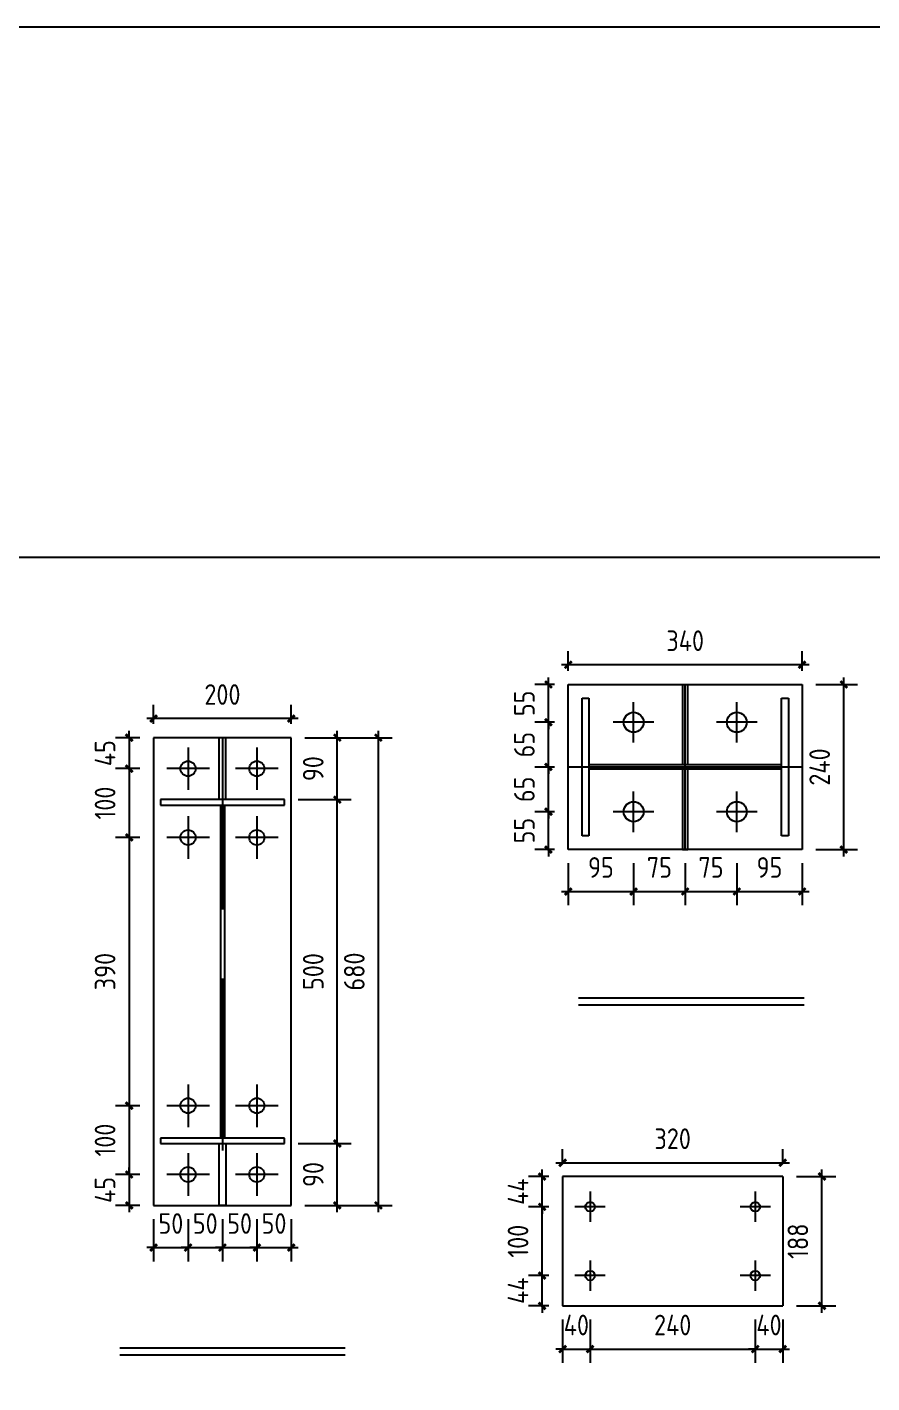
# Model space of a CAD drawing. Extents: x 102162 to 621267, y -39398 to 328893.
# Drawn here: x 288736 to 289964, y 319557 to 321528 of the extents above; entities that cross this region are included whole.
import ezdxf

# ---------------------------------------------------------------- set-up
doc = ezdxf.new("R2010")
doc.units = 0
doc.header["$LTSCALE"] = 1000
doc.header["$MEASUREMENT"] = 0
doc.linetypes.add('DASH', pattern=[0.35, 0.25, -0.1])
doc.linetypes.add('DOTE', pattern=[2.42, 2, -0.2, 0.02, -0.2])
doc.styles.get("Standard").update_dxf_attribs({"font": 'gbenor.shx', "bigfont": 'gbcbig.shx'})
doc.dimstyles.get("Standard").update_dxf_attribs({"dimscale": 100, "dimtxt": 3.5, "dimasz": 1, "dimexe": 2.5, "dimexo": 3, "dimgap": 1.5, "dimtad": 1, "dimdec": 0, "dimzin": 0, "dimdsep": 46, "dimtxsty": 'Standard', "dimblk": 'ARCHTICK', "dimcen": 0.09, "dimadec": 0, "dimazin": 0, "dimtfac": 1, "dimtdec": 0, "dimtix": 1, "dimtmove": 2, "dimatfit": 3, "dimfxl": 1, "dimtolj": 1, "dimtzin": 0, "dimarcsym": 0})

# ---------------------------------------------------------------- blocks, each defined once
blk = doc.blocks.new('_ArchTick')
at = {"color": 0, "linetype": 'ByBlock', "const_width": 0.4}
blk.add_lwpolyline([(-0.5, -0.5), (0.5, 0.5)], dxfattribs=at)
blk = doc.blocks.new('*D10169')
at = {"color": 3, "lineweight": -2}
for p, q in [((288884.6, 320495.1), (288884.6, 320505.1)), ((288900.2, 320495.1), (288864.6, 320495.1)), ((288884.6, 320495.1), (288884.6, 320450.1)), ((288900.2, 320450.1), (288864.6, 320450.1)), ((288884.6, 320450.1), (288884.6, 320440.1))]:
    blk.add_line(p, q, dxfattribs=at)
at = {"layer": 'Defpoints', "color": 0}
for p in [(288920.2, 320495.1), (288884.6, 320450.1), (288920.2, 320450.1)]:
    blk.add_point(p, dxfattribs=at)
at = {"color": 3, "lineweight": -2, "xscale": 10, "yscale": 10, "zscale": 10}
for p, rotation in [((288884.6, 320495.1), 270), ((288884.6, 320450.1), 90)]:
    blk.add_blockref('_ArchTick', p, dxfattribs=dict(at, rotation=rotation))
at = {"color": 0, "insert": (288849.6, 320472.6), "char_height": 30, "attachment_point": 5, "rotation": 90}
blk.add_mtext('\\A1;45', dxfattribs=at)
blk = doc.blocks.new('*D10067')
at = {"color": 3, "lineweight": -2}
for p, q in [((288900.2, 320450.1), (288864.6, 320450.1)), ((288884.6, 320460.1), (288884.6, 320340.1)), ((288900.2, 320350.1), (288864.6, 320350.1))]:
    blk.add_line(p, q, dxfattribs=at)
at = {"layer": 'Defpoints', "color": 0}
for p in [(288920.2, 320450.1), (288884.6, 320350.1), (288920.2, 320350.1)]:
    blk.add_point(p, dxfattribs=at)
at = {"color": 3, "lineweight": -2, "xscale": 10, "yscale": 10, "zscale": 10}
for p, rotation in [((288884.6, 320450.1), 90), ((288884.6, 320350.1), 270)]:
    blk.add_blockref('_ArchTick', p, dxfattribs=dict(at, rotation=rotation))
at = {"color": 0, "insert": (288849.6, 320400.1), "char_height": 30, "attachment_point": 5, "rotation": 90}
blk.add_mtext('\\A1;100', dxfattribs=at)
blk = doc.blocks.new('*D10068')
at = {"color": 3, "lineweight": -2}
for p, q in [((288900.2, 320350.1), (288864.6, 320350.1)), ((288884.6, 320360.1), (288884.6, 319950.1)), ((288900.2, 319960.1), (288864.6, 319960.1))]:
    blk.add_line(p, q, dxfattribs=at)
at = {"layer": 'Defpoints', "color": 0}
for p in [(288920.2, 320350.1), (288884.6, 319960.1), (288920.2, 319960.1)]:
    blk.add_point(p, dxfattribs=at)
at = {"color": 3, "lineweight": -2, "xscale": 10, "yscale": 10, "zscale": 10}
for p, rotation in [((288884.6, 320350.1), 90), ((288884.6, 319960.1), 270)]:
    blk.add_blockref('_ArchTick', p, dxfattribs=dict(at, rotation=rotation))
at = {"color": 0, "insert": (288849.6, 320155.1), "char_height": 30, "attachment_point": 5, "rotation": 90}
blk.add_mtext('\\A1;390', dxfattribs=at)
blk = doc.blocks.new('*D10069')
at = {"color": 3, "lineweight": -2}
for p, q in [((288900.2, 319960.1), (288864.6, 319960.1)), ((288884.6, 319970.1), (288884.6, 319850.1)), ((288900.2, 319860.1), (288864.6, 319860.1))]:
    blk.add_line(p, q, dxfattribs=at)
at = {"layer": 'Defpoints', "color": 0}
for p in [(288920.2, 319960.1), (288884.6, 319860.1), (288920.2, 319860.1)]:
    blk.add_point(p, dxfattribs=at)
at = {"color": 3, "lineweight": -2, "xscale": 10, "yscale": 10, "zscale": 10}
for p, rotation in [((288884.6, 319960.1), 90), ((288884.6, 319860.1), 270)]:
    blk.add_blockref('_ArchTick', p, dxfattribs=dict(at, rotation=rotation))
at = {"color": 0, "insert": (288849.6, 319910.1), "char_height": 30, "attachment_point": 5, "rotation": 90}
blk.add_mtext('\\A1;100', dxfattribs=at)
blk = doc.blocks.new('*D10070')
at = {"color": 3, "lineweight": -2}
for p, q in [((288900.2, 319860.1), (288864.6, 319860.1)), ((288884.6, 319860.1), (288884.6, 319870.1)), ((288884.6, 319860.1), (288884.6, 319815.1)), ((288900.2, 319815.1), (288864.6, 319815.1)), ((288884.6, 319815.1), (288884.6, 319805.1))]:
    blk.add_line(p, q, dxfattribs=at)
at = {"layer": 'Defpoints', "color": 0}
for p in [(288920.2, 319860.1), (288884.6, 319815.1), (288920.2, 319815.1)]:
    blk.add_point(p, dxfattribs=at)
at = {"color": 3, "lineweight": -2, "xscale": 10, "yscale": 10, "zscale": 10}
for p, rotation in [((288884.6, 319860.1), 270), ((288884.6, 319815.1), 90)]:
    blk.add_blockref('_ArchTick', p, dxfattribs=dict(at, rotation=rotation))
at = {"color": 0, "insert": (288849.6, 319837.6), "char_height": 30, "attachment_point": 5, "rotation": 90}
blk.add_mtext('\\A1;45', dxfattribs=at)
blk = doc.blocks.new('*D10071')
at = {"color": 3, "lineweight": -2}
for p, q in [((289187.2, 319805.1), (289187.2, 319915.1)), ((289130.2, 319905.1), (289207.2, 319905.1)), ((289140.2, 319815.1), (289207.2, 319815.1))]:
    blk.add_line(p, q, dxfattribs=at)
at = {"layer": 'Defpoints', "color": 0}
for p in [(289110.2, 319905.1), (289187.2, 319905.1), (289120.2, 319815.1)]:
    blk.add_point(p, dxfattribs=at)
at = {"color": 3, "lineweight": -2, "xscale": 10, "yscale": 10, "zscale": 10}
for p, rotation in [((289187.2, 319905.1), 90), ((289187.2, 319815.1), 270)]:
    blk.add_blockref('_ArchTick', p, dxfattribs=dict(at, rotation=rotation))
at = {"color": 0, "insert": (289152.2, 319860.1), "char_height": 30, "attachment_point": 5, "rotation": 90}
blk.add_mtext('\\A1;90', dxfattribs=at)
blk = doc.blocks.new('*D10170')
at = {"color": 3, "lineweight": -2}
for p, q in [((289187.2, 319895.1), (289187.2, 320415.1)), ((289130.2, 320405.1), (289207.2, 320405.1)), ((289130.2, 319905.1), (289207.2, 319905.1))]:
    blk.add_line(p, q, dxfattribs=at)
at = {"layer": 'Defpoints', "color": 0}
for p in [(289110.2, 320405.1), (289187.2, 320405.1), (289110.2, 319905.1)]:
    blk.add_point(p, dxfattribs=at)
at = {"color": 3, "lineweight": -2, "xscale": 10, "yscale": 10, "zscale": 10}
for p, rotation in [((289187.2, 320405.1), 90), ((289187.2, 319905.1), 270)]:
    blk.add_blockref('_ArchTick', p, dxfattribs=dict(at, rotation=rotation))
at = {"color": 0, "insert": (289152.2, 320155.1), "char_height": 30, "attachment_point": 5, "rotation": 90}
blk.add_mtext('\\A1;500', dxfattribs=at)
blk = doc.blocks.new('*D10171')
at = {"color": 3, "lineweight": -2}
for p, q in [((289187.2, 320395.1), (289187.2, 320505.1)), ((289140.2, 320495.1), (289207.2, 320495.1)), ((289130.2, 320405.1), (289207.2, 320405.1))]:
    blk.add_line(p, q, dxfattribs=at)
at = {"layer": 'Defpoints', "color": 0}
for p in [(289120.2, 320495.1), (289187.2, 320495.1), (289110.2, 320405.1)]:
    blk.add_point(p, dxfattribs=at)
at = {"color": 3, "lineweight": -2, "xscale": 10, "yscale": 10, "zscale": 10}
for p, rotation in [((289187.2, 320495.1), 90), ((289187.2, 320405.1), 270)]:
    blk.add_blockref('_ArchTick', p, dxfattribs=dict(at, rotation=rotation))
at = {"color": 0, "insert": (289152.2, 320450.1), "char_height": 30, "attachment_point": 5, "rotation": 90}
blk.add_mtext('\\A1;90', dxfattribs=at)
blk = doc.blocks.new('*D10172')
at = {"color": 3, "lineweight": -2}
for p, q in [((289246.9, 319805.1), (289246.9, 320505.1)), ((289140.2, 320495.1), (289266.9, 320495.1)), ((289140.2, 319815.1), (289266.9, 319815.1))]:
    blk.add_line(p, q, dxfattribs=at)
at = {"layer": 'Defpoints', "color": 0}
for p in [(289120.2, 320495.1), (289246.9, 320495.1), (289120.2, 319815.1)]:
    blk.add_point(p, dxfattribs=at)
at = {"color": 3, "lineweight": -2, "xscale": 10, "yscale": 10, "zscale": 10}
for p, rotation in [((289246.9, 320495.1), 90), ((289246.9, 319815.1), 270)]:
    blk.add_blockref('_ArchTick', p, dxfattribs=dict(at, rotation=rotation))
at = {"color": 0, "insert": (289211.9, 320155.1), "char_height": 30, "attachment_point": 5, "rotation": 90}
blk.add_mtext('\\A1;680', dxfattribs=at)
blk = doc.blocks.new('*D10173')
at = {"color": 3, "lineweight": -2}
for p, q in [((288920.2, 320515.1), (288920.2, 320542.9)), ((289120.2, 320515.1), (289120.2, 320542.9)), ((289130.2, 320522.9), (288910.2, 320522.9))]:
    blk.add_line(p, q, dxfattribs=at)
at = {"layer": 'Defpoints', "color": 0}
for p in [(288920.2, 320522.9), (288920.2, 320495.1), (289120.2, 320495.1)]:
    blk.add_point(p, dxfattribs=at)
at = {"color": 3, "lineweight": -2, "xscale": 10, "yscale": 10, "zscale": 10, "rotation": 180}
blk.add_blockref('_ArchTick', (288920.2, 320522.9), dxfattribs=at)
at = {"color": 3, "lineweight": -2, "xscale": 10, "yscale": 10, "zscale": 10}
blk.add_blockref('_ArchTick', (289120.2, 320522.9), dxfattribs=at)
at = {"color": 0, "insert": (289020.2, 320557.9), "char_height": 30, "attachment_point": 5}
blk.add_mtext('\\A1;200', dxfattribs=at)
blk = doc.blocks.new('*D10072')
at = {"color": 3, "lineweight": -2}
for p, q in [((288920.2, 319795.1), (288920.2, 319733.8)), ((288970.2, 319795.1), (288970.2, 319733.8)), ((288920.2, 319753.8), (288910.2, 319753.8)), ((288920.2, 319753.8), (288970.2, 319753.8)), ((288970.2, 319753.8), (288980.2, 319753.8))]:
    blk.add_line(p, q, dxfattribs=at)
at = {"layer": 'Defpoints', "color": 0}
for p in [(288920.2, 319815.1), (288970.2, 319815.1), (288970.2, 319753.8)]:
    blk.add_point(p, dxfattribs=at)
at = {"color": 3, "lineweight": -2, "xscale": 10, "yscale": 10, "zscale": 10}
blk.add_blockref('_ArchTick', (288920.2, 319753.8), dxfattribs=at)
at = {"color": 3, "lineweight": -2, "xscale": 10, "yscale": 10, "zscale": 10, "rotation": 180}
blk.add_blockref('_ArchTick', (288970.2, 319753.8), dxfattribs=at)
at = {"color": 0, "insert": (288945.2, 319788.8), "char_height": 30, "attachment_point": 5}
blk.add_mtext('\\A1;50', dxfattribs=at)
blk = doc.blocks.new('*D10073')
at = {"color": 3, "lineweight": -2}
for p, q in [((288970.2, 319795.1), (288970.2, 319733.8)), ((289020.2, 319795.1), (289020.2, 319733.8)), ((288970.2, 319753.8), (288960.2, 319753.8)), ((288970.2, 319753.8), (289020.2, 319753.8)), ((289020.2, 319753.8), (289030.2, 319753.8))]:
    blk.add_line(p, q, dxfattribs=at)
at = {"layer": 'Defpoints', "color": 0}
for p in [(288970.2, 319815.1), (289020.2, 319815.1), (289020.2, 319753.8)]:
    blk.add_point(p, dxfattribs=at)
at = {"color": 3, "lineweight": -2, "xscale": 10, "yscale": 10, "zscale": 10}
blk.add_blockref('_ArchTick', (288970.2, 319753.8), dxfattribs=at)
at = {"color": 3, "lineweight": -2, "xscale": 10, "yscale": 10, "zscale": 10, "rotation": 180}
blk.add_blockref('_ArchTick', (289020.2, 319753.8), dxfattribs=at)
at = {"color": 0, "insert": (288995.2, 319788.8), "char_height": 30, "attachment_point": 5}
blk.add_mtext('\\A1;50', dxfattribs=at)
blk = doc.blocks.new('*D10074')
at = {"color": 3, "lineweight": -2}
for p, q in [((289020.2, 319795.1), (289020.2, 319733.8)), ((289070.2, 319795.1), (289070.2, 319733.8)), ((289020.2, 319753.8), (289010.2, 319753.8)), ((289020.2, 319753.8), (289070.2, 319753.8)), ((289070.2, 319753.8), (289080.2, 319753.8))]:
    blk.add_line(p, q, dxfattribs=at)
at = {"layer": 'Defpoints', "color": 0}
for p in [(289020.2, 319815.1), (289070.2, 319815.1), (289070.2, 319753.8)]:
    blk.add_point(p, dxfattribs=at)
at = {"color": 3, "lineweight": -2, "xscale": 10, "yscale": 10, "zscale": 10}
blk.add_blockref('_ArchTick', (289020.2, 319753.8), dxfattribs=at)
at = {"color": 3, "lineweight": -2, "xscale": 10, "yscale": 10, "zscale": 10, "rotation": 180}
blk.add_blockref('_ArchTick', (289070.2, 319753.8), dxfattribs=at)
at = {"color": 0, "insert": (289045.2, 319788.8), "char_height": 30, "attachment_point": 5}
blk.add_mtext('\\A1;50', dxfattribs=at)
blk = doc.blocks.new('*D10075')
at = {"color": 3, "lineweight": -2}
for p, q in [((289070.2, 319795.1), (289070.2, 319733.8)), ((289120.2, 319795.1), (289120.2, 319733.8)), ((289070.2, 319753.8), (289060.2, 319753.8)), ((289070.2, 319753.8), (289120.2, 319753.8)), ((289120.2, 319753.8), (289130.2, 319753.8))]:
    blk.add_line(p, q, dxfattribs=at)
at = {"layer": 'Defpoints', "color": 0}
for p in [(289070.2, 319815.1), (289120.2, 319815.1), (289120.2, 319753.8)]:
    blk.add_point(p, dxfattribs=at)
at = {"color": 3, "lineweight": -2, "xscale": 10, "yscale": 10, "zscale": 10}
blk.add_blockref('_ArchTick', (289070.2, 319753.8), dxfattribs=at)
at = {"color": 3, "lineweight": -2, "xscale": 10, "yscale": 10, "zscale": 10, "rotation": 180}
blk.add_blockref('_ArchTick', (289120.2, 319753.8), dxfattribs=at)
at = {"color": 0, "insert": (289095.2, 319788.8), "char_height": 30, "attachment_point": 5}
blk.add_mtext('\\A1;50', dxfattribs=at)
blk = doc.blocks.new('*D10174')
at = {"color": 3, "lineweight": -2}
for p, q in [((289522.9, 320312.5), (289522.9, 320251.5)), ((289617.9, 320312.5), (289617.9, 320251.5)), ((289512.9, 320271.5), (289627.9, 320271.5))]:
    blk.add_line(p, q, dxfattribs=at)
at = {"layer": 'Defpoints', "color": 0}
for p in [(289522.9, 320332.5), (289617.9, 320332.5), (289617.9, 320271.5)]:
    blk.add_point(p, dxfattribs=at)
at = {"color": 3, "lineweight": -2, "xscale": 10, "yscale": 10, "zscale": 10, "rotation": 180}
blk.add_blockref('_ArchTick', (289522.9, 320271.5), dxfattribs=at)
at = {"color": 3, "lineweight": -2, "xscale": 10, "yscale": 10, "zscale": 10}
blk.add_blockref('_ArchTick', (289617.9, 320271.5), dxfattribs=at)
at = {"color": 0, "insert": (289570.4, 320306.5), "char_height": 30, "attachment_point": 5}
blk.add_mtext('\\A1;95', dxfattribs=at)
blk = doc.blocks.new('*D10175')
at = {"color": 3, "lineweight": -2}
for p, q in [((289617.9, 320312.5), (289617.9, 320251.5)), ((289692.9, 320312.5), (289692.9, 320251.5)), ((289607.9, 320271.5), (289702.9, 320271.5))]:
    blk.add_line(p, q, dxfattribs=at)
at = {"layer": 'Defpoints', "color": 0}
for p in [(289617.9, 320332.5), (289692.9, 320332.5), (289692.9, 320271.5)]:
    blk.add_point(p, dxfattribs=at)
at = {"color": 3, "lineweight": -2, "xscale": 10, "yscale": 10, "zscale": 10, "rotation": 180}
blk.add_blockref('_ArchTick', (289617.9, 320271.5), dxfattribs=at)
at = {"color": 3, "lineweight": -2, "xscale": 10, "yscale": 10, "zscale": 10}
blk.add_blockref('_ArchTick', (289692.9, 320271.5), dxfattribs=at)
at = {"color": 0, "insert": (289655.4, 320306.5), "char_height": 30, "attachment_point": 5}
blk.add_mtext('\\A1;75', dxfattribs=at)
blk = doc.blocks.new('*D10176')
at = {"color": 3, "lineweight": -2}
for p, q in [((289692.9, 320312.5), (289692.9, 320251.5)), ((289767.9, 320312.5), (289767.9, 320251.5)), ((289682.9, 320271.5), (289777.9, 320271.5))]:
    blk.add_line(p, q, dxfattribs=at)
at = {"layer": 'Defpoints', "color": 0}
for p in [(289692.9, 320332.5), (289767.9, 320332.5), (289767.9, 320271.5)]:
    blk.add_point(p, dxfattribs=at)
at = {"color": 3, "lineweight": -2, "xscale": 10, "yscale": 10, "zscale": 10, "rotation": 180}
blk.add_blockref('_ArchTick', (289692.9, 320271.5), dxfattribs=at)
at = {"color": 3, "lineweight": -2, "xscale": 10, "yscale": 10, "zscale": 10}
blk.add_blockref('_ArchTick', (289767.9, 320271.5), dxfattribs=at)
at = {"color": 0, "insert": (289730.4, 320306.5), "char_height": 30, "attachment_point": 5}
blk.add_mtext('\\A1;75', dxfattribs=at)
blk = doc.blocks.new('*D10177')
at = {"color": 3, "lineweight": -2}
for p, q in [((289767.9, 320312.5), (289767.9, 320251.5)), ((289862.9, 320312.5), (289862.9, 320251.5)), ((289757.9, 320271.5), (289872.9, 320271.5))]:
    blk.add_line(p, q, dxfattribs=at)
at = {"layer": 'Defpoints', "color": 0}
for p in [(289767.9, 320332.5), (289862.9, 320332.5), (289862.9, 320271.5)]:
    blk.add_point(p, dxfattribs=at)
at = {"color": 3, "lineweight": -2, "xscale": 10, "yscale": 10, "zscale": 10, "rotation": 180}
blk.add_blockref('_ArchTick', (289767.9, 320271.5), dxfattribs=at)
at = {"color": 3, "lineweight": -2, "xscale": 10, "yscale": 10, "zscale": 10}
blk.add_blockref('_ArchTick', (289862.9, 320271.5), dxfattribs=at)
at = {"color": 0, "insert": (289815.4, 320306.5), "char_height": 30, "attachment_point": 5}
blk.add_mtext('\\A1;95', dxfattribs=at)
blk = doc.blocks.new('*D10076')
at = {"color": 3, "lineweight": -2}
for p, q in [((289502.9, 320387.5), (289474.1, 320387.5)), ((289494.1, 320387.5), (289494.1, 320397.5)), ((289494.1, 320332.5), (289494.1, 320387.5)), ((289502.9, 320332.5), (289474.1, 320332.5)), ((289494.1, 320332.5), (289494.1, 320322.5))]:
    blk.add_line(p, q, dxfattribs=at)
at = {"layer": 'Defpoints', "color": 0}
for p in [(289494.1, 320387.5), (289522.9, 320387.5), (289522.9, 320332.5)]:
    blk.add_point(p, dxfattribs=at)
at = {"color": 3, "lineweight": -2, "xscale": 10, "yscale": 10, "zscale": 10}
for p, rotation in [((289494.1, 320387.5), 270), ((289494.1, 320332.5), 90)]:
    blk.add_blockref('_ArchTick', p, dxfattribs=dict(at, rotation=rotation))
at = {"color": 0, "insert": (289459.1, 320360), "char_height": 30, "attachment_point": 5, "rotation": 90}
blk.add_mtext('\\A1;55', dxfattribs=at)
blk = doc.blocks.new('*D10178')
at = {"color": 3, "lineweight": -2}
for p, q in [((289502.9, 320452.5), (289474.1, 320452.5)), ((289494.1, 320452.5), (289494.1, 320462.5)), ((289494.1, 320387.5), (289494.1, 320452.5)), ((289502.9, 320387.5), (289474.1, 320387.5)), ((289494.1, 320387.5), (289494.1, 320377.5))]:
    blk.add_line(p, q, dxfattribs=at)
at = {"layer": 'Defpoints', "color": 0}
for p in [(289494.1, 320452.5), (289522.9, 320452.5), (289522.9, 320387.5)]:
    blk.add_point(p, dxfattribs=at)
at = {"color": 3, "lineweight": -2, "xscale": 10, "yscale": 10, "zscale": 10}
for p, rotation in [((289494.1, 320452.5), 270), ((289494.1, 320387.5), 90)]:
    blk.add_blockref('_ArchTick', p, dxfattribs=dict(at, rotation=rotation))
at = {"color": 0, "insert": (289459.1, 320420), "char_height": 30, "attachment_point": 5, "rotation": 90}
blk.add_mtext('\\A1;65', dxfattribs=at)
blk = doc.blocks.new('*D10179')
at = {"color": 3, "lineweight": -2}
for p, q in [((289494.1, 320517.5), (289494.1, 320527.5)), ((289502.9, 320517.5), (289474.1, 320517.5)), ((289494.1, 320452.5), (289494.1, 320517.5)), ((289502.9, 320452.5), (289474.1, 320452.5)), ((289494.1, 320452.5), (289494.1, 320442.5))]:
    blk.add_line(p, q, dxfattribs=at)
at = {"layer": 'Defpoints', "color": 0}
for p in [(289494.1, 320517.5), (289522.9, 320517.5), (289522.9, 320452.5)]:
    blk.add_point(p, dxfattribs=at)
at = {"color": 3, "lineweight": -2, "xscale": 10, "yscale": 10, "zscale": 10}
for p, rotation in [((289494.1, 320517.5), 270), ((289494.1, 320452.5), 90)]:
    blk.add_blockref('_ArchTick', p, dxfattribs=dict(at, rotation=rotation))
at = {"color": 0, "insert": (289459.1, 320485), "char_height": 30, "attachment_point": 5, "rotation": 90}
blk.add_mtext('\\A1;65', dxfattribs=at)
blk = doc.blocks.new('*D10180')
at = {"color": 3, "lineweight": -2}
for p, q in [((289502.9, 320572.5), (289474.1, 320572.5)), ((289494.1, 320572.5), (289494.1, 320582.5)), ((289494.1, 320517.5), (289494.1, 320572.5)), ((289502.9, 320517.5), (289474.1, 320517.5)), ((289494.1, 320517.5), (289494.1, 320507.5))]:
    blk.add_line(p, q, dxfattribs=at)
at = {"layer": 'Defpoints', "color": 0}
for p in [(289494.1, 320572.5), (289522.9, 320572.5), (289522.9, 320517.5)]:
    blk.add_point(p, dxfattribs=at)
at = {"color": 3, "lineweight": -2, "xscale": 10, "yscale": 10, "zscale": 10}
for p, rotation in [((289494.1, 320572.5), 270), ((289494.1, 320517.5), 90)]:
    blk.add_blockref('_ArchTick', p, dxfattribs=dict(at, rotation=rotation))
at = {"color": 0, "insert": (289459.1, 320545), "char_height": 30, "attachment_point": 5, "rotation": 90}
blk.add_mtext('\\A1;55', dxfattribs=at)
blk = doc.blocks.new('*D10181')
at = {"color": 3, "lineweight": -2}
for p, q in [((289522.9, 320592.5), (289522.9, 320621.1)), ((289862.9, 320592.5), (289862.9, 320621.1)), ((289872.9, 320601.1), (289512.9, 320601.1))]:
    blk.add_line(p, q, dxfattribs=at)
at = {"layer": 'Defpoints', "color": 0}
for p in [(289522.9, 320601.1), (289522.9, 320572.5), (289862.9, 320572.5)]:
    blk.add_point(p, dxfattribs=at)
at = {"color": 3, "lineweight": -2, "xscale": 10, "yscale": 10, "zscale": 10, "rotation": 180}
blk.add_blockref('_ArchTick', (289522.9, 320601.1), dxfattribs=at)
at = {"color": 3, "lineweight": -2, "xscale": 10, "yscale": 10, "zscale": 10}
blk.add_blockref('_ArchTick', (289862.9, 320601.1), dxfattribs=at)
at = {"color": 0, "insert": (289692.9, 320636.1), "char_height": 30, "attachment_point": 5}
blk.add_mtext('\\A1;340', dxfattribs=at)
blk = doc.blocks.new('*D10182')
at = {"color": 3, "lineweight": -2}
for p, q in [((289882.9, 320572.5), (289943.4, 320572.5)), ((289923.4, 320322.5), (289923.4, 320582.5)), ((289882.9, 320332.5), (289943.4, 320332.5))]:
    blk.add_line(p, q, dxfattribs=at)
at = {"layer": 'Defpoints', "color": 0}
for p in [(289862.9, 320572.5), (289923.4, 320572.5), (289862.9, 320332.5)]:
    blk.add_point(p, dxfattribs=at)
at = {"color": 3, "lineweight": -2, "xscale": 10, "yscale": 10, "zscale": 10}
for p, rotation in [((289923.4, 320572.5), 90), ((289923.4, 320332.5), 270)]:
    blk.add_blockref('_ArchTick', p, dxfattribs=dict(at, rotation=rotation))
at = {"color": 0, "insert": (289888.4, 320452.5), "char_height": 30, "attachment_point": 5, "rotation": 90}
blk.add_mtext('\\A1;240', dxfattribs=at)
blk = doc.blocks.new('*D10104')
at = {"color": 3, "lineweight": -2}
for p, q in [((289514.7, 319649.1), (289514.7, 319586.2)), ((289554.7, 319649.1), (289554.7, 319586.2)), ((289514.7, 319606.2), (289504.7, 319606.2)), ((289514.7, 319606.2), (289554.7, 319606.2)), ((289554.7, 319606.2), (289564.7, 319606.2))]:
    blk.add_line(p, q, dxfattribs=at)
at = {"layer": 'Defpoints', "color": 0}
for p in [(289514.7, 319669.1), (289554.7, 319669.1), (289554.7, 319606.2)]:
    blk.add_point(p, dxfattribs=at)
at = {"color": 3, "lineweight": -2, "xscale": 10, "yscale": 10, "zscale": 10}
blk.add_blockref('_ArchTick', (289514.7, 319606.2), dxfattribs=at)
at = {"color": 3, "lineweight": -2, "xscale": 10, "yscale": 10, "zscale": 10, "rotation": 180}
blk.add_blockref('_ArchTick', (289554.7, 319606.2), dxfattribs=at)
at = {"color": 0, "insert": (289534.7, 319641.2), "char_height": 30, "attachment_point": 5}
blk.add_mtext('\\A1;40', dxfattribs=at)
blk = doc.blocks.new('*D9992')
at = {"color": 3, "lineweight": -2}
for p, q in [((289554.7, 319649.1), (289554.7, 319586.2)), ((289794.7, 319649.1), (289794.7, 319586.2)), ((289544.7, 319606.2), (289804.7, 319606.2))]:
    blk.add_line(p, q, dxfattribs=at)
at = {"layer": 'Defpoints', "color": 0}
for p in [(289554.7, 319669.1), (289794.7, 319669.1), (289794.7, 319606.2)]:
    blk.add_point(p, dxfattribs=at)
at = {"color": 3, "lineweight": -2, "xscale": 10, "yscale": 10, "zscale": 10, "rotation": 180}
blk.add_blockref('_ArchTick', (289554.7, 319606.2), dxfattribs=at)
at = {"color": 3, "lineweight": -2, "xscale": 10, "yscale": 10, "zscale": 10}
blk.add_blockref('_ArchTick', (289794.7, 319606.2), dxfattribs=at)
at = {"color": 0, "insert": (289674.7, 319641.2), "char_height": 30, "attachment_point": 5}
blk.add_mtext('\\A1;240', dxfattribs=at)
blk = doc.blocks.new('*D10105')
at = {"color": 3, "lineweight": -2}
for p, q in [((289794.7, 319649.1), (289794.7, 319586.2)), ((289834.7, 319649.1), (289834.7, 319586.2)), ((289794.7, 319606.2), (289784.7, 319606.2)), ((289794.7, 319606.2), (289834.7, 319606.2)), ((289834.7, 319606.2), (289844.7, 319606.2))]:
    blk.add_line(p, q, dxfattribs=at)
at = {"layer": 'Defpoints', "color": 0}
for p in [(289794.7, 319669.1), (289834.7, 319669.1), (289834.7, 319606.2)]:
    blk.add_point(p, dxfattribs=at)
at = {"color": 3, "lineweight": -2, "xscale": 10, "yscale": 10, "zscale": 10}
blk.add_blockref('_ArchTick', (289794.7, 319606.2), dxfattribs=at)
at = {"color": 3, "lineweight": -2, "xscale": 10, "yscale": 10, "zscale": 10, "rotation": 180}
blk.add_blockref('_ArchTick', (289834.7, 319606.2), dxfattribs=at)
at = {"color": 0, "insert": (289814.7, 319641.2), "char_height": 30, "attachment_point": 5}
blk.add_mtext('\\A1;40', dxfattribs=at)
blk = doc.blocks.new('*D9993')
at = {"color": 3, "lineweight": -2}
for p, q in [((289484.9, 319713.1), (289484.9, 319723.1)), ((289494.7, 319713.1), (289464.9, 319713.1)), ((289484.9, 319669.1), (289484.9, 319713.1)), ((289494.7, 319669.1), (289464.9, 319669.1)), ((289484.9, 319669.1), (289484.9, 319659.1))]:
    blk.add_line(p, q, dxfattribs=at)
at = {"layer": 'Defpoints', "color": 0}
for p in [(289484.9, 319713.1), (289514.7, 319713.1), (289514.7, 319669.1)]:
    blk.add_point(p, dxfattribs=at)
at = {"color": 3, "lineweight": -2, "xscale": 10, "yscale": 10, "zscale": 10}
for p, rotation in [((289484.9, 319713.1), 270), ((289484.9, 319669.1), 90)]:
    blk.add_blockref('_ArchTick', p, dxfattribs=dict(at, rotation=rotation))
at = {"color": 0, "insert": (289449.9, 319691.1), "char_height": 30, "attachment_point": 5, "rotation": 90}
blk.add_mtext('\\A1;44', dxfattribs=at)
blk = doc.blocks.new('*D9994')
at = {"color": 3, "lineweight": -2}
for p, q in [((289484.9, 319703.1), (289484.9, 319823.1)), ((289494.7, 319813.1), (289464.9, 319813.1)), ((289494.7, 319713.1), (289464.9, 319713.1))]:
    blk.add_line(p, q, dxfattribs=at)
at = {"layer": 'Defpoints', "color": 0}
for p in [(289484.9, 319813.1), (289514.7, 319813.1), (289514.7, 319713.1)]:
    blk.add_point(p, dxfattribs=at)
at = {"color": 3, "lineweight": -2, "xscale": 10, "yscale": 10, "zscale": 10}
for p, rotation in [((289484.9, 319813.1), 90), ((289484.9, 319713.1), 270)]:
    blk.add_blockref('_ArchTick', p, dxfattribs=dict(at, rotation=rotation))
at = {"color": 0, "insert": (289449.9, 319763.1), "char_height": 30, "attachment_point": 5, "rotation": 90}
blk.add_mtext('\\A1;100', dxfattribs=at)
blk = doc.blocks.new('*D10106')
at = {"color": 3, "lineweight": -2}
for p, q in [((289494.7, 319857.1), (289464.9, 319857.1)), ((289484.9, 319857.1), (289484.9, 319867.1)), ((289484.9, 319813.1), (289484.9, 319857.1)), ((289494.7, 319813.1), (289464.9, 319813.1)), ((289484.9, 319813.1), (289484.9, 319803.1))]:
    blk.add_line(p, q, dxfattribs=at)
at = {"layer": 'Defpoints', "color": 0}
for p in [(289484.9, 319857.1), (289514.7, 319857.1), (289514.7, 319813.1)]:
    blk.add_point(p, dxfattribs=at)
at = {"color": 3, "lineweight": -2, "xscale": 10, "yscale": 10, "zscale": 10}
for p, rotation in [((289484.9, 319857.1), 270), ((289484.9, 319813.1), 90)]:
    blk.add_blockref('_ArchTick', p, dxfattribs=dict(at, rotation=rotation))
at = {"color": 0, "insert": (289449.9, 319835.1), "char_height": 30, "attachment_point": 5, "rotation": 90}
blk.add_mtext('\\A1;44', dxfattribs=at)
blk = doc.blocks.new('*D10107')
at = {"color": 3, "lineweight": -2}
for p, q in [((289514.7, 319877.1), (289514.7, 319897.1)), ((289834.7, 319877.1), (289834.7, 319897.1)), ((289504.7, 319877.1), (289844.7, 319877.1))]:
    blk.add_line(p, q, dxfattribs=at)
at = {"layer": 'Defpoints', "color": 0}
for p in [(289834.7, 319877.1), (289514.7, 319857.1), (289834.7, 319857.1)]:
    blk.add_point(p, dxfattribs=at)
at = {"color": 3, "lineweight": -2, "xscale": 10, "yscale": 10, "zscale": 10, "rotation": 180}
blk.add_blockref('_ArchTick', (289514.7, 319877.1), dxfattribs=at)
at = {"color": 3, "lineweight": -2, "xscale": 10, "yscale": 10, "zscale": 10}
blk.add_blockref('_ArchTick', (289834.7, 319877.1), dxfattribs=at)
at = {"color": 0, "insert": (289674.7, 319912.1), "char_height": 30, "attachment_point": 5}
blk.add_mtext('\\A1;320', dxfattribs=at)
blk = doc.blocks.new('*D10108')
at = {"color": 3, "lineweight": -2}
for p, q in [((289854.7, 319857.1), (289911.7, 319857.1)), ((289891.7, 319659.1), (289891.7, 319867.1)), ((289854.7, 319669.1), (289911.7, 319669.1))]:
    blk.add_line(p, q, dxfattribs=at)
at = {"layer": 'Defpoints', "color": 0}
for p in [(289834.7, 319857.1), (289891.7, 319857.1), (289834.7, 319669.1)]:
    blk.add_point(p, dxfattribs=at)
at = {"color": 3, "lineweight": -2, "xscale": 10, "yscale": 10, "zscale": 10}
for p, rotation in [((289891.7, 319857.1), 90), ((289891.7, 319669.1), 270)]:
    blk.add_blockref('_ArchTick', p, dxfattribs=dict(at, rotation=rotation))
at = {"color": 0, "insert": (289856.7, 319763.1), "char_height": 30, "attachment_point": 5, "rotation": 90}
blk.add_mtext('\\A1;188', dxfattribs=at)

msp = doc.modelspace()

# ---------------------------------------------------------------- linework, layer by layer
for p, q in [((289522.9, 320572.5), (289862.9, 320572.5)), ((289522.9, 320332.5), (289522.9, 320572.5)), ((289862.9, 320572.5), (289862.9, 320332.5)), ((289617.9, 320488), (289617.9, 320547)), ((289767.9, 320488), (289767.9, 320547)), ((289647.4, 320517.5), (289588.4, 320517.5)), ((289797.4, 320517.5), (289738.4, 320517.5)), ((288920.2, 320495.1), (288920.2, 319815.1)), ((289120.2, 320495.1), (288920.2, 320495.1)), ((289120.2, 319815.1), (289120.2, 320495.1)), ((288970.2, 320481.1), (288970.2, 320419.1)), ((289070.2, 320481.1), (289070.2, 320419.1)), ((289001.2, 320450.1), (288939.2, 320450.1)), ((289101.2, 320450.1), (289039.2, 320450.1)), ((289617.9, 320358), (289617.9, 320417)), ((289767.9, 320358), (289767.9, 320417)), ((289647.4, 320387.5), (289588.4, 320387.5)), ((289797.4, 320387.5), (289738.4, 320387.5)), ((288970.2, 320381.1), (288970.2, 320319.1)), ((289070.2, 320381.1), (289070.2, 320319.1)), ((289001.2, 320350.1), (288939.2, 320350.1)), ((289101.2, 320350.1), (289039.2, 320350.1)), ((289862.9, 320332.5), (289522.9, 320332.5)), ((289537.8, 320116.7), (289865.6, 320116.7)), ((289537.8, 320106.7), (289865.6, 320106.7)), ((288970.2, 319991.1), (288970.2, 319929.1)), ((289070.2, 319991.1), (289070.2, 319929.1)), ((289001.2, 319960.1), (288939.2, 319960.1)), ((289101.2, 319960.1), (289039.2, 319960.1)), ((288970.2, 319891.1), (288970.2, 319829.1)), ((289070.2, 319891.1), (289070.2, 319829.1)), ((289001.2, 319860.1), (288939.2, 319860.1)), ((289101.2, 319860.1), (289039.2, 319860.1)), ((289834.7, 319857.1), (289514.7, 319857.1)), ((289514.7, 319857.1), (289514.7, 319669.1)), ((289834.7, 319857.1), (289834.7, 319669.1)), ((289554.7, 319835.1), (289554.7, 319791.1)), ((289794.7, 319835.1), (289794.7, 319791.1)), ((288920.2, 319815.1), (289120.2, 319815.1)), ((289576.7, 319813.1), (289532.7, 319813.1)), ((289816.7, 319813.1), (289772.7, 319813.1)), ((289554.7, 319735.1), (289554.7, 319691.1)), ((289794.7, 319735.1), (289794.7, 319691.1)), ((289576.7, 319713.1), (289532.7, 319713.1)), ((289816.7, 319713.1), (289772.7, 319713.1)), ((289514.7, 319669.1), (289834.7, 319669.1)), ((288870.9, 319607.9), (289198.7, 319607.9)), ((288870.9, 319597.9), (289198.7, 319597.9))]:
    msp.add_line(p, q)
at = {"color": 2}
for p, q in [((289688.9, 320572.5), (289688.9, 320455.5)), ((289696.9, 320455.5), (289696.9, 320572.5)), ((289015.2, 320405.1), (289015.2, 320495.1)), ((289025.2, 320405.1), (289025.2, 320495.1)), ((289688.9, 320449.5), (289688.9, 320332.5)), ((289696.9, 320332.5), (289696.9, 320449.5)), ((289015.2, 319815.1), (289015.2, 319905.1)), ((289025.2, 319905.1), (289025.2, 319815.1)), ((289020.2, 319815.1), (289015.2, 319815.1)), ((289025.2, 319815.1), (289020.2, 319815.1))]:
    msp.add_line(p, q, dxfattribs=at)
at = {"color": 1}
msp.add_line((289692.9, 320332.5), (289692.9, 320572.5), dxfattribs=at)
at = {"color": 4}
for p, q in [((289542.9, 320452.5), (289542.9, 320552.5)), ((289542.9, 320552.5), (289552.9, 320552.5)), ((289552.9, 320552.5), (289552.9, 320352.5)), ((289832.9, 320352.5), (289832.9, 320552.5)), ((289832.9, 320552.5), (289842.9, 320552.5)), ((289842.9, 320552.5), (289842.9, 320452.5)), ((289542.9, 320352.5), (289542.9, 320452.5)), ((289692.9, 320449.5), (289688.9, 320449.5)), ((289842.9, 320452.5), (289842.9, 320352.5)), ((289020.2, 320405.1), (288930.2, 320405.1)), ((288930.2, 320405.1), (288930.2, 320397.1)), ((288930.2, 320397.1), (289110.2, 320397.1)), ((289017.2, 320397.1), (289017.2, 319913.1)), ((289110.2, 320405.1), (289020.2, 320405.1)), ((289023.2, 320397.1), (289023.2, 319913.1)), ((289110.2, 320397.1), (289110.2, 320405.1)), ((289552.9, 320352.5), (289542.9, 320352.5)), ((289842.9, 320352.5), (289832.9, 320352.5)), ((289688.9, 320332.5), (289696.9, 320332.5)), ((289110.2, 319913.1), (288930.2, 319913.1)), ((288930.2, 319913.1), (288930.2, 319905.1)), ((289110.2, 319905.1), (289110.2, 319913.1)), ((288930.2, 319905.1), (289020.2, 319905.1)), ((289015.2, 319905.1), (289025.2, 319905.1)), ((289020.2, 319905.1), (289110.2, 319905.1))]:
    msp.add_line(p, q, dxfattribs=at)
at = {"color": 1, "linetype": 'DASH'}
msp.add_line((289020.2, 320495.1), (289020.2, 319815.1), dxfattribs=at)
at = {"color": 1, "linetype": 'DOTE'}
msp.add_line((289862.9, 320452.5), (289522.9, 320452.5), dxfattribs=at)
at = {"color": 4, "linetype": 'DOTE'}
for p, q in [((289832.9, 320455.5), (289552.9, 320455.5)), ((289832.9, 320449.5), (289552.9, 320449.5))]:
    msp.add_line(p, q, dxfattribs=at)
for points in [[(286301.7, 320757.4), (290756.7, 320757.4), (290756.7, 321528.2), (286301.7, 321528.2)], [(286301.7, 320757.4), (290756.7, 320757.4), (290756.7, 317607.4), (286301.7, 317607.4)]]:
    msp.add_lwpolyline(points, close=True)
for centre, radius in [((289617.9, 320517.5), 14.5), ((289767.9, 320517.5), 14.5), ((288970.2, 320450.1), 11), ((289070.2, 320450.1), 11), ((289617.9, 320387.5), 14.5), ((289767.9, 320387.5), 14.5), ((288970.2, 320350.1), 11), ((289070.2, 320350.1), 11), ((288970.2, 319960.1), 11), ((289070.2, 319960.1), 11), ((288970.2, 319860.1), 11), ((289070.2, 319860.1), 11), ((289554.7, 319813.1), 7), ((289794.7, 319813.1), 7), ((289554.7, 319713.1), 7), ((289794.7, 319713.1), 7)]:
    msp.add_circle(centre, radius)

# ---------------------------------------------------------------- dimensions: what is measured, and where the dimension line sits
for p1, p2, distance, picture, middle in [((289862.9, 320572.5), (289522.9, 320572.5), -28.6, '*D10181', (289692.9, 320636.1)), ((289120.2, 320495.1), (288920.2, 320495.1), -27.8, '*D10173', (289020.2, 320557.9)), ((289862.9, 320332.5), (289862.9, 320572.5), -60.5, '*D10182', (289888.4, 320452.5)), ((289120.2, 319815.1), (289120.2, 320495.1), -126.7, '*D10172', (289211.9, 320155.1)), ((289514.7, 319857.1), (289834.7, 319857.1), 19.9, '*D10107', (289674.7, 319912.1)), ((289834.7, 319669.1), (289834.7, 319857.1), -57.1, '*D10108', (289856.7, 319763.1))]:
    dim = msp.add_aligned_dim(p1=p1, p2=p2, distance=distance, dimstyle='Standard', override={"dimtxt": 0.3, "dimasz": 0.1, "dimexe": 0.2, "dimexo": 0.2, "dimgap": 0.2, "dimdle": 0.1, "dimclrd": 3, "dimclre": 3})
    dim.commit()
    dim.dimension.update_dxf_attribs({"geometry": picture, "text_midpoint": middle})
for base, p1, p2, picture, middle in [((289494.1, 320572.5), (289522.9, 320517.5), (289522.9, 320572.5), '*D10180', (289459.1, 320545)), ((289494.1, 320517.5), (289522.9, 320452.5), (289522.9, 320517.5), '*D10179', (289459.1, 320485)), ((288884.6, 320450.1), (288920.2, 320495.1), (288920.2, 320450.1), '*D10169', (288849.6, 320472.6)), ((289187.2, 320495.1), (289110.2, 320405.1), (289120.2, 320495.1), '*D10171', (289152.2, 320450.1)), ((288884.6, 320350.1), (288920.2, 320450.1), (288920.2, 320350.1), '*D10067', (288849.6, 320400.1)), ((289494.1, 320452.5), (289522.9, 320387.5), (289522.9, 320452.5), '*D10178', (289459.1, 320420)), ((289187.2, 320405.1), (289110.2, 319905.1), (289110.2, 320405.1), '*D10170', (289152.2, 320155.1)), ((289494.1, 320387.5), (289522.9, 320332.5), (289522.9, 320387.5), '*D10076', (289459.1, 320360)), ((288884.6, 319960.1), (288920.2, 320350.1), (288920.2, 319960.1), '*D10068', (288849.6, 320155.1)), ((288884.6, 319860.1), (288920.2, 319960.1), (288920.2, 319860.1), '*D10069', (288849.6, 319910.1)), ((289187.2, 319905.1), (289120.2, 319815.1), (289110.2, 319905.1), '*D10071', (289152.2, 319860.1)), ((288884.6, 319815.1), (288920.2, 319860.1), (288920.2, 319815.1), '*D10070', (288849.6, 319837.6)), ((289484.9, 319857.1), (289514.7, 319813.1), (289514.7, 319857.1), '*D10106', (289449.9, 319835.1)), ((289484.9, 319813.1), (289514.7, 319713.1), (289514.7, 319813.1), '*D9994', (289449.9, 319763.1)), ((289484.9, 319713.1), (289514.7, 319669.1), (289514.7, 319713.1), '*D9993', (289449.9, 319691.1))]:
    dim = msp.add_linear_dim(base=base, p1=p1, p2=p2, angle=90, dimstyle='Standard', override={"dimtxt": 0.3, "dimasz": 0.1, "dimexe": 0.2, "dimexo": 0.2, "dimgap": 0.2, "dimdle": 0.1, "dimclrd": 3, "dimclre": 3})
    dim.commit()
    dim.dimension.update_dxf_attribs({"geometry": picture, "text_midpoint": middle})
for base, p1, p2, picture, middle in [((289617.9, 320271.5), (289522.9, 320332.5), (289617.9, 320332.5), '*D10174', (289570.4, 320306.5)), ((289692.9, 320271.5), (289617.9, 320332.5), (289692.9, 320332.5), '*D10175', (289655.4, 320306.5)), ((289767.9, 320271.5), (289692.9, 320332.5), (289767.9, 320332.5), '*D10176', (289730.4, 320306.5)), ((289862.9, 320271.5), (289767.9, 320332.5), (289862.9, 320332.5), '*D10177', (289815.4, 320306.5)), ((288970.2, 319753.8), (288920.2, 319815.1), (288970.2, 319815.1), '*D10072', (288945.2, 319788.8)), ((289020.2, 319753.8), (288970.2, 319815.1), (289020.2, 319815.1), '*D10073', (288995.2, 319788.8)), ((289070.2, 319753.8), (289020.2, 319815.1), (289070.2, 319815.1), '*D10074', (289045.2, 319788.8)), ((289120.2, 319753.8), (289070.2, 319815.1), (289120.2, 319815.1), '*D10075', (289095.2, 319788.8)), ((289554.7, 319606.2), (289514.7, 319669.1), (289554.7, 319669.1), '*D10104', (289534.7, 319641.2)), ((289794.7, 319606.2), (289554.7, 319669.1), (289794.7, 319669.1), '*D9992', (289674.7, 319641.2)), ((289834.7, 319606.2), (289794.7, 319669.1), (289834.7, 319669.1), '*D10105', (289814.7, 319641.2))]:
    dim = msp.add_linear_dim(base=base, p1=p1, p2=p2, dimstyle='Standard', override={"dimtxt": 0.3, "dimasz": 0.1, "dimexe": 0.2, "dimexo": 0.2, "dimgap": 0.2, "dimdle": 0.1, "dimclrd": 3, "dimclre": 3})
    dim.commit()
    dim.dimension.update_dxf_attribs({"geometry": picture, "text_midpoint": middle})

doc.saveas('drawing.dxf')
